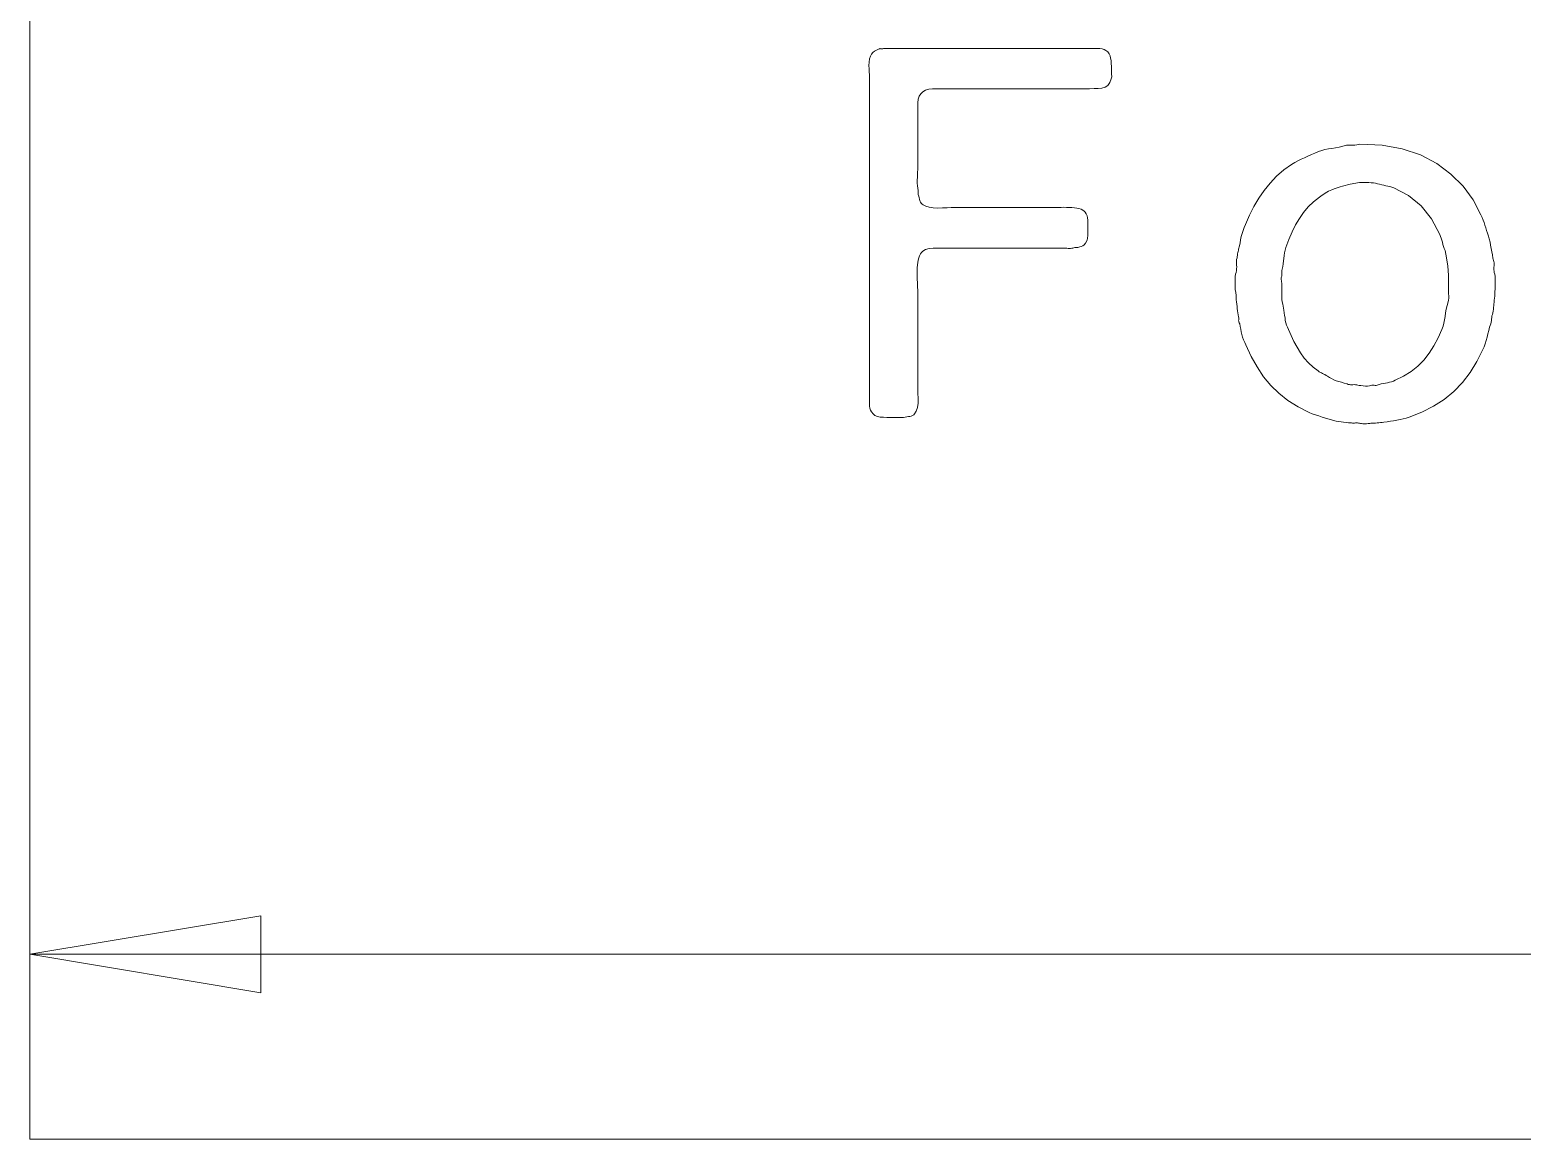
# Model space of a CAD drawing. Header units: millimetres. Extents: x 0 to 57, y -3 to 20.
# Drawn here: x 0 to 16.14, y 0 to 12 of the extents above; entities that cross this region are included whole.
import ezdxf

# ---------------------------------------------------------------- set-up
doc = ezdxf.new("R2010")
doc.units = ezdxf.units.MM
doc.layers.add('Engrave', color=7, linetype='CONTINUOUS', lineweight=0)
doc.layers.add('Outer_Cut', color=1, linetype='CONTINUOUS', lineweight=0)

msp = doc.modelspace()

# ---------------------------------------------------------------- linework, layer by layer
at = {"layer": 'Engrave'}
for p, q in [((9.161, 11.782), (9.19, 11.794)), ((9.19, 11.794), (9.195, 11.796)), ((9.19, 11.794), (9.19, 11.794)), ((9.19, 11.794), (9.19, 11.794)), ((9.195, 11.796), (9.201, 11.797)), ((9.201, 11.797), (9.206, 11.796)), ((9.206, 11.796), (9.212, 11.794)), ((9.212, 11.794), (9.22, 11.795)), ((9.212, 11.794), (9.212, 11.794)), ((9.212, 11.794), (9.212, 11.794)), ((9.22, 11.795), (9.228, 11.796)), ((9.228, 11.796), (9.234, 11.798)), ((9.234, 11.798), (9.24, 11.8)), ((9.24, 11.8), (10.974, 11.8)), ((10.974, 11.8), (11.428, 11.8)), ((11.428, 11.8), (11.428, 11.8)), ((11.428, 11.8), (11.428, 11.8)), ((11.428, 11.8), (11.459, 11.8)), ((11.459, 11.8), (11.488, 11.8)), ((11.488, 11.8), (11.517, 11.8)), ((11.517, 11.8), (11.546, 11.8)), ((11.546, 11.8), (11.546, 11.8)), ((11.546, 11.8), (11.546, 11.8)), ((11.546, 11.8), (11.575, 11.799)), ((11.575, 11.799), (11.601, 11.794)), ((11.601, 11.794), (11.623, 11.787)), ((11.623, 11.787), (11.641, 11.778)), ((9.077, 11.615), (9.079, 11.652)), ((9.079, 11.652), (9.084, 11.685)), ((9.084, 11.685), (9.093, 11.714)), ((9.093, 11.714), (9.105, 11.738)), ((9.105, 11.738), (9.119, 11.754)), ((9.105, 11.738), (9.105, 11.738)), ((9.105, 11.738), (9.105, 11.738)), ((9.119, 11.754), (9.138, 11.769)), ((9.138, 11.769), (9.161, 11.782)), ((11.641, 11.778), (11.641, 11.778)), ((11.641, 11.778), (11.641, 11.778)), ((11.641, 11.778), (11.661, 11.762)), ((11.661, 11.762), (11.676, 11.742)), ((11.676, 11.742), (11.686, 11.72)), ((11.686, 11.72), (11.692, 11.693)), ((11.692, 11.693), (11.692, 11.693)), ((11.692, 11.693), (11.692, 11.693)), ((11.692, 11.693), (11.697, 11.667)), ((11.697, 11.667), (11.7, 11.637)), ((11.7, 11.637), (11.702, 11.605)), ((9.08, 11.579), (9.077, 11.615)), ((9.077, 11.615), (9.077, 11.615)), ((9.077, 11.615), (9.077, 11.615)), ((9.082, 11.545), (9.08, 11.579)), ((9.083, 11.512), (9.082, 11.545)), ((9.083, 11.48), (9.083, 11.512)), ((9.083, 10.874), (9.083, 11.48)), ((9.083, 11.48), (9.083, 11.48)), ((9.083, 11.48), (9.083, 11.48)), ((11.697, 11.469), (11.683, 11.429)), ((11.702, 11.48), (11.697, 11.469)), ((11.697, 11.469), (11.697, 11.469)), ((11.697, 11.469), (11.697, 11.469)), ((11.702, 11.605), (11.703, 11.57)), ((11.704, 11.491), (11.702, 11.48)), ((11.703, 11.57), (11.703, 11.57)), ((11.703, 11.57), (11.703, 11.57)), ((11.703, 11.57), (11.703, 11.556)), ((11.703, 11.556), (11.703, 11.542)), ((11.703, 11.542), (11.703, 11.528)), ((11.703, 11.528), (11.703, 11.514)), ((11.703, 11.514), (11.703, 11.514)), ((11.703, 11.514), (11.703, 11.514)), ((11.703, 11.514), (11.705, 11.503)), ((11.705, 11.503), (11.704, 11.491)), ((9.638, 11.309), (9.622, 11.282)), ((9.661, 11.329), (9.638, 11.309)), ((9.689, 11.346), (9.661, 11.329)), ((9.661, 11.329), (9.661, 11.329)), ((9.661, 11.329), (9.661, 11.329)), ((9.724, 11.357), (9.689, 11.346)), ((9.765, 11.362), (9.724, 11.357)), ((9.812, 11.362), (9.765, 11.362)), ((9.862, 11.362), (9.812, 11.362)), ((9.812, 11.362), (9.812, 11.362)), ((9.812, 11.362), (9.812, 11.362)), ((9.911, 11.362), (9.862, 11.362)), ((9.958, 11.362), (9.911, 11.362)), ((10.003, 11.362), (9.958, 11.362)), ((10.828, 11.362), (10.003, 11.362)), ((10.003, 11.362), (10.003, 11.362)), ((10.003, 11.362), (10.003, 11.362)), ((11.411, 11.362), (10.828, 11.362)), ((11.465, 11.363), (11.411, 11.362)), ((11.514, 11.364), (11.465, 11.363)), ((11.557, 11.366), (11.514, 11.364)), ((11.596, 11.368), (11.557, 11.366)), ((11.632, 11.379), (11.596, 11.368)), ((11.596, 11.368), (11.596, 11.368)), ((11.596, 11.368), (11.596, 11.368)), ((11.661, 11.399), (11.632, 11.379)), ((11.683, 11.429), (11.661, 11.399)), ((9.61, 11.25), (9.605, 11.211)), ((9.605, 11.211), (9.605, 11.211)), ((9.605, 11.211), (9.605, 11.211)), ((9.605, 11.211), (9.605, 11.169)), ((9.605, 11.169), (9.605, 11.127)), ((9.622, 11.282), (9.61, 11.25)), ((9.605, 11.127), (9.605, 11.085)), ((9.605, 11.085), (9.605, 11.043)), ((9.605, 11.043), (9.605, 10.487)), ((9.083, 8.529), (9.083, 10.874)), ((13.864, 10.65), (13.902, 10.667)), ((13.902, 10.667), (13.941, 10.684)), ((13.941, 10.684), (13.976, 10.696)), ((13.941, 10.684), (13.941, 10.684)), ((13.941, 10.684), (13.941, 10.684)), ((13.976, 10.696), (14.011, 10.706)), ((14.011, 10.706), (14.049, 10.713)), ((14.049, 10.713), (14.087, 10.717)), ((14.087, 10.717), (14.126, 10.724)), ((14.087, 10.717), (14.087, 10.717)), ((14.087, 10.717), (14.087, 10.717)), ((14.126, 10.724), (14.166, 10.731)), ((14.166, 10.731), (14.205, 10.74)), ((14.205, 10.74), (14.244, 10.751)), ((14.244, 10.751), (14.244, 10.751)), ((14.244, 10.751), (14.244, 10.751)), ((14.244, 10.751), (14.263, 10.751)), ((14.263, 10.751), (14.282, 10.751)), ((14.282, 10.751), (14.3, 10.751)), ((14.3, 10.751), (14.317, 10.751)), ((14.317, 10.751), (14.336, 10.754)), ((14.317, 10.751), (14.317, 10.751)), ((14.317, 10.751), (14.317, 10.751)), ((14.336, 10.754), (14.355, 10.757)), ((14.355, 10.757), (14.373, 10.759)), ((14.373, 10.759), (14.39, 10.762)), ((14.39, 10.762), (14.39, 10.762)), ((14.39, 10.762), (14.39, 10.762)), ((14.39, 10.762), (14.629, 10.751)), ((14.629, 10.751), (14.847, 10.713)), ((14.847, 10.713), (15.044, 10.647)), ((13.566, 10.484), (13.65, 10.543)), ((13.65, 10.543), (13.684, 10.565)), ((13.65, 10.543), (13.65, 10.543)), ((13.65, 10.543), (13.65, 10.543)), ((13.684, 10.565), (13.718, 10.584)), ((13.718, 10.584), (13.754, 10.601)), ((13.754, 10.601), (13.79, 10.616)), ((13.79, 10.616), (13.827, 10.633)), ((13.79, 10.616), (13.79, 10.616)), ((13.79, 10.616), (13.79, 10.616)), ((13.827, 10.633), (13.864, 10.65)), ((15.044, 10.647), (15.22, 10.555)), ((15.22, 10.555), (15.22, 10.555)), ((15.22, 10.555), (15.22, 10.555)), ((15.22, 10.555), (15.374, 10.44)), ((9.602, 10.407), (9.599, 10.375)), ((9.599, 10.375), (9.599, 10.375)), ((9.599, 10.375), (9.599, 10.375)), ((9.599, 10.375), (9.6, 10.343)), ((9.6, 10.343), (9.602, 10.313)), ((9.603, 10.437), (9.602, 10.407)), ((9.604, 10.463), (9.603, 10.437)), ((9.605, 10.487), (9.604, 10.463)), ((9.605, 10.487), (9.605, 10.487)), ((9.605, 10.487), (9.605, 10.487)), ((13.352, 10.263), (13.417, 10.343)), ((13.417, 10.343), (13.488, 10.417)), ((13.488, 10.417), (13.566, 10.484)), ((14.384, 10.347), (14.283, 10.33)), ((14.41, 10.347), (14.384, 10.347)), ((14.435, 10.347), (14.41, 10.347)), ((14.46, 10.347), (14.435, 10.347)), ((14.485, 10.347), (14.46, 10.347)), ((14.51, 10.346), (14.485, 10.347)), ((14.485, 10.347), (14.485, 10.347)), ((14.485, 10.347), (14.485, 10.347)), ((14.535, 10.344), (14.51, 10.346)), ((14.558, 10.341), (14.535, 10.344)), ((14.581, 10.336), (14.558, 10.341)), ((14.603, 10.33), (14.581, 10.336)), ((14.581, 10.336), (14.581, 10.336)), ((14.581, 10.336), (14.581, 10.336)), ((15.374, 10.44), (15.505, 10.309)), ((9.602, 10.313), (9.605, 10.287)), ((9.605, 10.287), (9.61, 10.263)), ((9.61, 10.263), (9.61, 10.218)), ((9.61, 10.218), (9.61, 10.218)), ((9.61, 10.218), (9.61, 10.218)), ((9.61, 10.218), (9.616, 10.201)), ((9.616, 10.201), (9.62, 10.184)), ((9.62, 10.184), (9.624, 10.167)), ((13.243, 10.089), (13.295, 10.179)), ((13.295, 10.179), (13.352, 10.263)), ((13.352, 10.263), (13.352, 10.263)), ((13.352, 10.263), (13.352, 10.263)), ((13.952, 10.19), (13.888, 10.14)), ((13.967, 10.201), (13.952, 10.19)), ((13.952, 10.19), (13.952, 10.19)), ((13.952, 10.19), (13.952, 10.19)), ((13.982, 10.212), (13.967, 10.201)), ((13.998, 10.224), (13.982, 10.212)), ((14.014, 10.235), (13.998, 10.224)), ((14.031, 10.245), (14.014, 10.235)), ((14.014, 10.235), (14.014, 10.235)), ((14.014, 10.235), (14.014, 10.235)), ((14.049, 10.254), (14.031, 10.245)), ((14.068, 10.262), (14.049, 10.254)), ((14.087, 10.268), (14.068, 10.262)), ((14.11, 10.279), (14.087, 10.268)), ((14.087, 10.268), (14.087, 10.268)), ((14.087, 10.268), (14.087, 10.268)), ((14.132, 10.288), (14.11, 10.279)), ((14.154, 10.296), (14.132, 10.288)), ((14.177, 10.302), (14.154, 10.296)), ((14.202, 10.31), (14.177, 10.302)), ((14.177, 10.302), (14.177, 10.302)), ((14.177, 10.302), (14.177, 10.302)), ((14.229, 10.318), (14.202, 10.31)), ((14.256, 10.324), (14.229, 10.318)), ((14.283, 10.33), (14.256, 10.324)), ((14.283, 10.33), (14.283, 10.33)), ((14.283, 10.33), (14.283, 10.33)), ((14.626, 10.325), (14.603, 10.33)), ((14.648, 10.319), (14.626, 10.325)), ((14.671, 10.313), (14.648, 10.319)), ((14.693, 10.31), (14.671, 10.313)), ((14.671, 10.313), (14.671, 10.313)), ((14.671, 10.313), (14.671, 10.313)), ((14.714, 10.305), (14.693, 10.31)), ((14.735, 10.299), (14.714, 10.305)), ((14.755, 10.291), (14.735, 10.299)), ((14.914, 10.207), (14.755, 10.291)), ((14.755, 10.291), (14.755, 10.291)), ((14.755, 10.291), (14.755, 10.291)), ((15.051, 10.095), (14.914, 10.207)), ((15.505, 10.309), (15.613, 10.162)), ((9.624, 10.167), (9.627, 10.151)), ((9.627, 10.151), (9.627, 10.151)), ((9.627, 10.151), (9.627, 10.151)), ((9.627, 10.151), (9.634, 10.137)), ((9.634, 10.137), (9.643, 10.125)), ((9.643, 10.125), (9.654, 10.115)), ((9.654, 10.115), (9.666, 10.106)), ((9.666, 10.106), (9.666, 10.106)), ((9.666, 10.106), (9.666, 10.106)), ((9.666, 10.106), (9.695, 10.091)), ((9.695, 10.091), (9.731, 10.081)), ((9.731, 10.081), (9.774, 10.074)), ((9.774, 10.074), (9.824, 10.072)), ((9.824, 10.072), (9.875, 10.075)), ((9.824, 10.072), (9.824, 10.072)), ((9.824, 10.072), (9.824, 10.072)), ((9.875, 10.075), (9.923, 10.076)), ((9.923, 10.076), (9.968, 10.077)), ((9.968, 10.077), (10.009, 10.078)), ((10.009, 10.078), (11.019, 10.078)), ((11.019, 10.078), (11.019, 10.078)), ((11.019, 10.078), (11.019, 10.078)), ((11.019, 10.078), (11.044, 10.078)), ((11.044, 10.078), (11.07, 10.078)), ((11.07, 10.078), (11.097, 10.078)), ((11.097, 10.078), (11.125, 10.078)), ((11.125, 10.078), (11.156, 10.08)), ((11.125, 10.078), (11.125, 10.078)), ((11.125, 10.078), (11.125, 10.078)), ((11.156, 10.08), (11.185, 10.081)), ((11.185, 10.081), (11.215, 10.08)), ((11.215, 10.08), (11.243, 10.078)), ((11.243, 10.078), (11.243, 10.078)), ((11.243, 10.078), (11.243, 10.078)), ((11.243, 10.078), (11.273, 10.077)), ((11.273, 10.077), (11.3, 10.075)), ((11.3, 10.075), (11.326, 10.071)), ((11.326, 10.071), (11.35, 10.066)), ((11.35, 10.066), (11.35, 10.066)), ((11.35, 10.066), (11.35, 10.066)), ((11.35, 10.066), (11.373, 10.06)), ((11.373, 10.06), (11.392, 10.051)), ((11.392, 10.051), (11.406, 10.04)), ((11.406, 10.04), (11.417, 10.027)), ((11.417, 10.027), (11.417, 10.027)), ((11.417, 10.027), (11.417, 10.027)), ((11.417, 10.027), (11.429, 10.009)), ((13.194, 9.994), (13.243, 10.089)), ((13.779, 10.025), (13.734, 9.96)), ((13.83, 10.085), (13.779, 10.025)), ((13.888, 10.14), (13.83, 10.085)), ((15.164, 9.954), (15.051, 10.095)), ((15.613, 10.162), (15.697, 9.999)), ((11.429, 10.009), (11.438, 9.989)), ((11.438, 9.989), (11.443, 9.967)), ((11.443, 9.967), (11.445, 9.943)), ((11.445, 9.943), (11.445, 9.943)), ((11.445, 9.943), (11.445, 9.943)), ((11.445, 9.943), (11.445, 9.917)), ((11.445, 9.917), (11.445, 9.89)), ((11.445, 9.89), (11.445, 9.861)), ((11.445, 9.861), (11.445, 9.831)), ((13.125, 9.829), (13.137, 9.861)), ((13.137, 9.861), (13.15, 9.893)), ((13.15, 9.893), (13.194, 9.994)), ((13.15, 9.893), (13.15, 9.893)), ((13.15, 9.893), (13.15, 9.893)), ((13.693, 9.89), (13.655, 9.814)), ((13.734, 9.96), (13.693, 9.89)), ((13.734, 9.96), (13.734, 9.96)), ((13.734, 9.96), (13.734, 9.96)), ((15.254, 9.786), (15.164, 9.954)), ((15.697, 9.999), (15.697, 9.999)), ((15.697, 9.999), (15.697, 9.999)), ((15.697, 9.999), (15.711, 9.971)), ((15.711, 9.971), (15.722, 9.943)), ((15.722, 9.943), (15.733, 9.915)), ((15.733, 9.915), (15.742, 9.887)), ((15.742, 9.887), (15.742, 9.887)), ((15.742, 9.887), (15.742, 9.887)), ((15.742, 9.887), (15.751, 9.859)), ((15.751, 9.859), (15.76, 9.829)), ((11.421, 9.694), (11.407, 9.675)), ((11.434, 9.719), (11.421, 9.694)), ((11.439, 9.73), (11.434, 9.719)), ((11.434, 9.719), (11.434, 9.719)), ((11.434, 9.719), (11.434, 9.719)), ((11.442, 9.742), (11.439, 9.73)), ((11.444, 9.755), (11.442, 9.742)), ((11.445, 9.769), (11.444, 9.755)), ((11.445, 9.831), (11.445, 9.831)), ((11.445, 9.831), (11.445, 9.831)), ((11.445, 9.831), (11.445, 9.814)), ((11.445, 9.814), (11.445, 9.799)), ((11.445, 9.799), (11.445, 9.784)), ((11.445, 9.784), (11.445, 9.769)), ((11.445, 9.769), (11.445, 9.769)), ((11.445, 9.769), (11.445, 9.769)), ((13.085, 9.663), (13.093, 9.696)), ((13.093, 9.696), (13.099, 9.73)), ((13.099, 9.73), (13.105, 9.764)), ((13.105, 9.764), (13.114, 9.797)), ((13.105, 9.764), (13.105, 9.764)), ((13.105, 9.764), (13.105, 9.764)), ((13.114, 9.797), (13.125, 9.829)), ((13.62, 9.733), (13.588, 9.646)), ((13.655, 9.814), (13.62, 9.733)), ((15.262, 9.766), (15.254, 9.786)), ((15.254, 9.786), (15.254, 9.786)), ((15.254, 9.786), (15.254, 9.786)), ((15.269, 9.745), (15.262, 9.766)), ((15.276, 9.724), (15.269, 9.745)), ((15.282, 9.702), (15.276, 9.724)), ((15.288, 9.679), (15.282, 9.702)), ((15.282, 9.702), (15.282, 9.702)), ((15.282, 9.702), (15.282, 9.702)), ((15.76, 9.829), (15.771, 9.8)), ((15.771, 9.8), (15.781, 9.769)), ((15.781, 9.769), (15.781, 9.769)), ((15.781, 9.769), (15.781, 9.769)), ((15.781, 9.769), (15.789, 9.738)), ((15.789, 9.738), (15.797, 9.705)), ((15.797, 9.705), (15.803, 9.67)), ((9.616, 9.534), (9.611, 9.51)), ((9.625, 9.557), (9.616, 9.534)), ((9.616, 9.534), (9.616, 9.534)), ((9.616, 9.534), (9.616, 9.534)), ((9.636, 9.577), (9.625, 9.557)), ((9.648, 9.593), (9.636, 9.577)), ((9.661, 9.606), (9.648, 9.593)), ((9.69, 9.623), (9.661, 9.606)), ((9.661, 9.606), (9.661, 9.606)), ((9.661, 9.606), (9.661, 9.606)), ((9.728, 9.635), (9.69, 9.623)), ((9.774, 9.64), (9.728, 9.635)), ((9.829, 9.64), (9.774, 9.64)), ((9.889, 9.64), (9.829, 9.64)), ((9.829, 9.64), (9.829, 9.64)), ((9.829, 9.64), (9.829, 9.64)), ((9.944, 9.64), (9.889, 9.64)), ((9.995, 9.64), (9.944, 9.64)), ((10.042, 9.64), (9.995, 9.64)), ((10.99, 9.64), (10.042, 9.64)), ((10.042, 9.64), (10.042, 9.64)), ((10.042, 9.64), (10.042, 9.64)), ((11.187, 9.64), (10.99, 9.64)), ((11.198, 9.64), (11.187, 9.64)), ((11.209, 9.639), (11.198, 9.64)), ((11.22, 9.637), (11.209, 9.639)), ((11.232, 9.635), (11.22, 9.637)), ((11.245, 9.635), (11.232, 9.635)), ((11.232, 9.635), (11.232, 9.635)), ((11.232, 9.635), (11.232, 9.635)), ((11.258, 9.636), (11.245, 9.635)), ((11.271, 9.638), (11.258, 9.636)), ((11.282, 9.64), (11.271, 9.638)), ((11.296, 9.643), (11.282, 9.64)), ((11.282, 9.64), (11.282, 9.64)), ((11.282, 9.64), (11.282, 9.64)), ((11.307, 9.644), (11.296, 9.643)), ((11.318, 9.645), (11.307, 9.644)), ((11.327, 9.646), (11.318, 9.645)), ((11.338, 9.646), (11.327, 9.646)), ((11.327, 9.646), (11.327, 9.646)), ((11.327, 9.646), (11.327, 9.646)), ((11.35, 9.649), (11.338, 9.646)), ((11.361, 9.652), (11.35, 9.649)), ((11.372, 9.657), (11.361, 9.652)), ((11.391, 9.663), (11.372, 9.657)), ((11.372, 9.657), (11.372, 9.657)), ((11.372, 9.657), (11.372, 9.657)), ((11.407, 9.675), (11.391, 9.663)), ((13.056, 9.514), (13.06, 9.534)), ((13.06, 9.534), (13.063, 9.547)), ((13.06, 9.534), (13.06, 9.534)), ((13.06, 9.534), (13.06, 9.534)), ((13.063, 9.547), (13.065, 9.559)), ((13.065, 9.559), (13.066, 9.569)), ((13.066, 9.578), (13.069, 9.59)), ((13.066, 9.569), (13.066, 9.578)), ((13.066, 9.578), (13.066, 9.578)), ((13.066, 9.578), (13.066, 9.578)), ((13.069, 9.59), (13.072, 9.602)), ((13.072, 9.602), (13.075, 9.615)), ((13.075, 9.615), (13.077, 9.629)), ((13.077, 9.629), (13.085, 9.663)), ((13.077, 9.629), (13.077, 9.629)), ((13.077, 9.629), (13.077, 9.629)), ((13.565, 9.528), (13.562, 9.5)), ((13.569, 9.558), (13.565, 9.528)), ((13.565, 9.528), (13.565, 9.528)), ((13.565, 9.528), (13.565, 9.528)), ((13.574, 9.588), (13.569, 9.558)), ((13.58, 9.617), (13.574, 9.588)), ((13.588, 9.646), (13.58, 9.617)), ((13.588, 9.646), (13.588, 9.646)), ((13.588, 9.646), (13.588, 9.646)), ((15.295, 9.657), (15.288, 9.679)), ((15.302, 9.635), (15.295, 9.657)), ((15.31, 9.612), (15.302, 9.635)), ((15.327, 9.532), (15.31, 9.612)), ((15.31, 9.612), (15.31, 9.612)), ((15.31, 9.612), (15.31, 9.612)), ((15.34, 9.444), (15.327, 9.532)), ((15.803, 9.67), (15.809, 9.635)), ((15.809, 9.635), (15.809, 9.635)), ((15.809, 9.635), (15.809, 9.635)), ((15.809, 9.635), (15.815, 9.6)), ((15.815, 9.6), (15.822, 9.566)), ((15.822, 9.566), (15.829, 9.53)), ((15.829, 9.53), (15.837, 9.494)), ((9.602, 9.457), (9.599, 9.427)), ((9.599, 9.427), (9.599, 9.427)), ((9.599, 9.427), (9.599, 9.427)), ((9.599, 9.427), (9.599, 9.396)), ((9.599, 9.396), (9.599, 9.364)), ((9.606, 9.484), (9.602, 9.457)), ((9.611, 9.51), (9.606, 9.484)), ((13.044, 9.357), (13.049, 9.376)), ((13.049, 9.376), (13.054, 9.396)), ((13.049, 9.376), (13.049, 9.376)), ((13.049, 9.376), (13.049, 9.376)), ((13.053, 9.494), (13.056, 9.514)), ((13.053, 9.475), (13.053, 9.494)), ((13.055, 9.455), (13.053, 9.475)), ((13.054, 9.396), (13.056, 9.416)), ((13.057, 9.435), (13.055, 9.455)), ((13.055, 9.455), (13.055, 9.455)), ((13.055, 9.455), (13.055, 9.455)), ((13.056, 9.416), (13.057, 9.435)), ((13.544, 9.381), (13.543, 9.361)), ((13.546, 9.397), (13.544, 9.381)), ((13.549, 9.41), (13.546, 9.397)), ((13.554, 9.441), (13.549, 9.41)), ((13.549, 9.41), (13.549, 9.41)), ((13.549, 9.41), (13.549, 9.41)), ((13.558, 9.47), (13.554, 9.441)), ((13.562, 9.5), (13.558, 9.47)), ((15.347, 9.347), (15.34, 9.444)), ((15.837, 9.494), (15.837, 9.494)), ((15.837, 9.494), (15.837, 9.494)), ((15.837, 9.494), (15.84, 9.48)), ((15.84, 9.449), (15.837, 9.433)), ((15.837, 9.433), (15.837, 9.433)), ((15.837, 9.433), (15.837, 9.433)), ((15.837, 9.433), (15.838, 9.419)), ((15.838, 9.419), (15.839, 9.404)), ((15.839, 9.404), (15.841, 9.39)), ((15.84, 9.48), (15.84, 9.465)), ((15.84, 9.465), (15.84, 9.449)), ((15.841, 9.39), (15.843, 9.376)), ((15.843, 9.376), (15.843, 9.376)), ((15.843, 9.376), (15.843, 9.376)), ((15.843, 9.376), (15.848, 9.357)), ((9.599, 9.364), (9.599, 9.331)), ((9.599, 9.331), (9.599, 9.298)), ((9.599, 9.298), (9.599, 9.298)), ((9.599, 9.298), (9.599, 9.298)), ((9.599, 9.298), (9.602, 9.268)), ((9.602, 9.268), (9.603, 9.239)), ((9.603, 9.239), (9.604, 9.212)), ((9.604, 9.212), (9.605, 9.186)), ((13.038, 9.27), (13.039, 9.304)), ((13.038, 9.239), (13.038, 9.27)), ((13.038, 9.27), (13.038, 9.27)), ((13.038, 9.27), (13.038, 9.27)), ((13.039, 9.212), (13.038, 9.239)), ((13.039, 9.304), (13.041, 9.333)), ((13.041, 9.191), (13.039, 9.212)), ((13.041, 9.333), (13.044, 9.357)), ((13.538, 9.309), (13.537, 9.298)), ((13.537, 9.298), (13.537, 9.298)), ((13.537, 9.298), (13.537, 9.298)), ((13.537, 9.298), (13.54, 9.286)), ((13.539, 9.319), (13.538, 9.309)), ((13.54, 9.328), (13.539, 9.319)), ((13.543, 9.337), (13.54, 9.328)), ((13.54, 9.286), (13.542, 9.274)), ((13.542, 9.274), (13.543, 9.261)), ((13.543, 9.361), (13.543, 9.337)), ((13.543, 9.337), (13.543, 9.337)), ((13.543, 9.337), (13.543, 9.337)), ((13.543, 9.261), (13.543, 9.247)), ((13.543, 9.247), (13.543, 9.247)), ((13.543, 9.247), (13.543, 9.247)), ((13.543, 9.247), (13.543, 9.219)), ((13.543, 9.219), (13.543, 9.191)), ((15.349, 9.242), (15.347, 9.347)), ((15.349, 9.219), (15.349, 9.242)), ((15.349, 9.242), (15.349, 9.242)), ((15.349, 9.242), (15.349, 9.242)), ((15.349, 9.196), (15.349, 9.219)), ((15.848, 9.357), (15.852, 9.333)), ((15.853, 9.212), (15.851, 9.191)), ((15.852, 9.333), (15.854, 9.304)), ((15.854, 9.239), (15.853, 9.212)), ((15.854, 9.304), (15.854, 9.27)), ((15.854, 9.27), (15.854, 9.27)), ((15.854, 9.27), (15.854, 9.27)), ((15.854, 9.27), (15.854, 9.239)), ((9.605, 9.186), (9.605, 8.221)), ((13.044, 9.174), (13.041, 9.191)), ((13.046, 9.161), (13.044, 9.174)), ((13.044, 9.174), (13.044, 9.174)), ((13.044, 9.174), (13.044, 9.174)), ((13.048, 9.148), (13.046, 9.161)), ((13.049, 9.136), (13.048, 9.148)), ((13.049, 9.124), (13.049, 9.136)), ((13.049, 9.115), (13.049, 9.124)), ((13.049, 9.124), (13.049, 9.124)), ((13.049, 9.124), (13.049, 9.124)), ((13.049, 9.104), (13.049, 9.115)), ((13.049, 9.092), (13.049, 9.104)), ((13.049, 9.079), (13.049, 9.092)), ((13.054, 9.056), (13.049, 9.079)), ((13.049, 9.079), (13.049, 9.079)), ((13.049, 9.079), (13.049, 9.079)), ((13.058, 9.033), (13.054, 9.056)), ((13.543, 9.191), (13.543, 9.163)), ((13.543, 9.163), (13.543, 9.135)), ((13.543, 9.135), (13.543, 9.135)), ((13.543, 9.135), (13.543, 9.135)), ((13.543, 9.135), (13.544, 9.108)), ((13.544, 9.108), (13.546, 9.082)), ((13.546, 9.082), (13.549, 9.057)), ((13.549, 9.057), (13.554, 9.034)), ((15.333, 9.017), (15.344, 9.057)), ((15.344, 9.057), (15.348, 9.077)), ((15.344, 9.057), (15.344, 9.057)), ((15.344, 9.057), (15.344, 9.057)), ((15.348, 9.077), (15.351, 9.099)), ((15.349, 9.171), (15.349, 9.196)), ((15.349, 9.146), (15.349, 9.171)), ((15.351, 9.122), (15.349, 9.146)), ((15.349, 9.146), (15.349, 9.146)), ((15.349, 9.146), (15.349, 9.146)), ((15.351, 9.099), (15.351, 9.122)), ((15.84, 9.054), (15.837, 9.034)), ((15.843, 9.075), (15.84, 9.054)), ((15.846, 9.096), (15.843, 9.075)), ((15.849, 9.118), (15.846, 9.096)), ((15.851, 9.191), (15.849, 9.174)), ((15.849, 9.174), (15.849, 9.118)), ((15.849, 9.118), (15.849, 9.118)), ((15.849, 9.118), (15.849, 9.118)), ((13.06, 9.009), (13.058, 9.033)), ((13.06, 8.984), (13.06, 9.009)), ((13.064, 8.961), (13.06, 8.984)), ((13.06, 8.984), (13.06, 8.984)), ((13.06, 8.984), (13.06, 8.984)), ((13.067, 8.939), (13.064, 8.961)), ((13.072, 8.916), (13.067, 8.939)), ((13.077, 8.894), (13.072, 8.916)), ((13.079, 8.883), (13.077, 8.894)), ((13.077, 8.894), (13.077, 8.894)), ((13.077, 8.894), (13.077, 8.894)), ((13.08, 8.873), (13.079, 8.883)), ((13.554, 9.034), (13.565, 8.967)), ((13.565, 8.967), (13.565, 8.967)), ((13.565, 8.967), (13.565, 8.967)), ((13.565, 8.967), (13.571, 8.939)), ((13.571, 8.939), (13.575, 8.911)), ((13.575, 8.911), (13.579, 8.883)), ((13.579, 8.883), (13.582, 8.855)), ((15.306, 8.863), (15.31, 8.9)), ((15.31, 8.9), (15.316, 8.939)), ((15.31, 8.9), (15.31, 8.9)), ((15.31, 8.9), (15.31, 8.9)), ((15.316, 8.939), (15.324, 8.978)), ((15.324, 8.978), (15.333, 9.017)), ((15.815, 8.888), (15.814, 8.872)), ((15.818, 8.905), (15.815, 8.888)), ((15.815, 8.888), (15.815, 8.888)), ((15.815, 8.888), (15.815, 8.888)), ((15.822, 8.922), (15.818, 8.905)), ((15.827, 8.939), (15.822, 8.922)), ((15.832, 8.956), (15.827, 8.939)), ((15.834, 8.977), (15.832, 8.956)), ((15.832, 8.956), (15.832, 8.956)), ((15.832, 8.956), (15.832, 8.956)), ((15.836, 8.998), (15.834, 8.977)), ((15.837, 9.017), (15.836, 8.998)), ((15.837, 9.034), (15.837, 9.034)), ((15.837, 9.034), (15.837, 9.034)), ((15.837, 9.034), (15.837, 9.017)), ((13.077, 8.855), (13.079, 8.863)), ((13.078, 8.848), (13.077, 8.855)), ((13.077, 8.855), (13.077, 8.855)), ((13.077, 8.855), (13.077, 8.855)), ((13.08, 8.841), (13.078, 8.848)), ((13.079, 8.863), (13.08, 8.873)), ((13.084, 8.832), (13.08, 8.841)), ((13.089, 8.821), (13.084, 8.832)), ((13.094, 8.791), (13.089, 8.821)), ((13.089, 8.821), (13.089, 8.821)), ((13.089, 8.821), (13.089, 8.821)), ((13.1, 8.761), (13.094, 8.791)), ((13.105, 8.732), (13.1, 8.761)), ((13.111, 8.703), (13.105, 8.732)), ((13.582, 8.855), (13.582, 8.855)), ((13.582, 8.855), (13.582, 8.855)), ((13.582, 8.855), (13.589, 8.83)), ((13.589, 8.83), (13.596, 8.806)), ((13.596, 8.806), (13.605, 8.782)), ((13.605, 8.782), (13.616, 8.759)), ((13.616, 8.759), (13.616, 8.759)), ((13.616, 8.759), (13.616, 8.759)), ((13.616, 8.759), (13.645, 8.693)), ((15.235, 8.667), (15.276, 8.759)), ((15.276, 8.759), (15.289, 8.793)), ((15.276, 8.759), (15.276, 8.759)), ((15.276, 8.759), (15.276, 8.759)), ((15.289, 8.793), (15.299, 8.828)), ((15.299, 8.828), (15.306, 8.863)), ((15.783, 8.748), (15.773, 8.712)), ((15.793, 8.785), (15.783, 8.748)), ((15.804, 8.821), (15.793, 8.785)), ((15.809, 8.838), (15.804, 8.821)), ((15.804, 8.821), (15.804, 8.821)), ((15.804, 8.821), (15.804, 8.821)), ((15.812, 8.855), (15.809, 8.838)), ((15.814, 8.872), (15.812, 8.855)), ((13.12, 8.675), (13.111, 8.703)), ((13.111, 8.703), (13.111, 8.703)), ((13.111, 8.703), (13.111, 8.703)), ((13.131, 8.647), (13.12, 8.675)), ((13.143, 8.619), (13.131, 8.647)), ((13.156, 8.591), (13.143, 8.619)), ((13.213, 8.467), (13.156, 8.591)), ((13.156, 8.591), (13.156, 8.591)), ((13.156, 8.591), (13.156, 8.591)), ((13.645, 8.693), (13.676, 8.629)), ((13.676, 8.629), (13.71, 8.567)), ((13.71, 8.567), (13.745, 8.507)), ((15.137, 8.502), (15.188, 8.581)), ((15.188, 8.581), (15.235, 8.667)), ((15.733, 8.572), (15.72, 8.541)), ((15.745, 8.605), (15.733, 8.572)), ((15.755, 8.639), (15.745, 8.605)), ((15.765, 8.675), (15.755, 8.639)), ((15.773, 8.712), (15.765, 8.675)), ((15.765, 8.675), (15.765, 8.675)), ((15.765, 8.675), (15.765, 8.675)), ((9.083, 8.081), (9.083, 8.529)), ((13.276, 8.353), (13.213, 8.467)), ((13.745, 8.507), (13.745, 8.507)), ((13.745, 8.507), (13.745, 8.507)), ((13.745, 8.507), (13.786, 8.45)), ((13.786, 8.45), (13.832, 8.399)), ((13.832, 8.399), (13.882, 8.352)), ((15.017, 8.362), (15.08, 8.428)), ((15.08, 8.428), (15.137, 8.502)), ((15.08, 8.428), (15.08, 8.428)), ((15.08, 8.428), (15.08, 8.428)), ((15.656, 8.411), (15.582, 8.292)), ((15.72, 8.541), (15.656, 8.411)), ((15.72, 8.541), (15.72, 8.541)), ((15.72, 8.541), (15.72, 8.541)), ((13.347, 8.248), (13.276, 8.353)), ((13.425, 8.153), (13.347, 8.248)), ((13.882, 8.352), (13.936, 8.311)), ((13.936, 8.311), (13.936, 8.311)), ((13.936, 8.311), (13.936, 8.311)), ((13.936, 8.311), (13.949, 8.302)), ((13.949, 8.302), (13.962, 8.295)), ((13.962, 8.295), (13.975, 8.288)), ((13.975, 8.288), (13.986, 8.282)), ((13.986, 8.282), (13.986, 8.282)), ((13.986, 8.282), (13.986, 8.282)), ((13.986, 8.282), (13.998, 8.277)), ((13.998, 8.277), (14.01, 8.27)), ((14.01, 8.27), (14.023, 8.262)), ((14.023, 8.262), (14.037, 8.254)), ((14.037, 8.254), (14.037, 8.254)), ((14.037, 8.254), (14.037, 8.254)), ((14.037, 8.254), (14.059, 8.241)), ((14.059, 8.241), (14.083, 8.228)), ((14.772, 8.21), (14.862, 8.253)), ((14.862, 8.253), (14.944, 8.304)), ((14.944, 8.304), (15.017, 8.362)), ((15.582, 8.292), (15.499, 8.184)), ((9.083, 8.05), (9.083, 8.081)), ((9.605, 8.221), (9.605, 8.221)), ((9.605, 8.221), (9.605, 8.221)), ((9.605, 8.221), (9.605, 8.172)), ((9.605, 8.172), (9.606, 8.121)), ((9.606, 8.121), (9.608, 8.068)), ((13.512, 8.068), (13.425, 8.153)), ((13.425, 8.153), (13.425, 8.153)), ((13.425, 8.153), (13.425, 8.153)), ((14.083, 8.228), (14.107, 8.215)), ((14.107, 8.215), (14.132, 8.204)), ((14.132, 8.204), (14.132, 8.204)), ((14.132, 8.204), (14.132, 8.204)), ((14.132, 8.204), (14.16, 8.196)), ((14.16, 8.196), (14.19, 8.187)), ((14.19, 8.187), (14.219, 8.179)), ((14.219, 8.179), (14.25, 8.17)), ((14.25, 8.17), (14.25, 8.17)), ((14.25, 8.17), (14.25, 8.17)), ((14.25, 8.17), (14.263, 8.165)), ((14.263, 8.165), (14.276, 8.162)), ((14.276, 8.162), (14.289, 8.16)), ((14.289, 8.16), (14.3, 8.159)), ((14.3, 8.159), (14.314, 8.161)), ((14.3, 8.159), (14.3, 8.159)), ((14.3, 8.159), (14.3, 8.159)), ((14.314, 8.161), (14.328, 8.162)), ((14.328, 8.162), (14.342, 8.161)), ((14.342, 8.161), (14.356, 8.159)), ((14.356, 8.159), (14.356, 8.159)), ((14.356, 8.159), (14.356, 8.159)), ((14.356, 8.159), (14.367, 8.156)), ((14.367, 8.156), (14.382, 8.153)), ((14.382, 8.153), (14.401, 8.151)), ((14.401, 8.151), (14.424, 8.148)), ((14.424, 8.148), (14.424, 8.148)), ((14.424, 8.148), (14.424, 8.148)), ((14.424, 8.148), (14.45, 8.146)), ((14.45, 8.146), (14.473, 8.146)), ((14.473, 8.146), (14.492, 8.149)), ((14.492, 8.149), (14.508, 8.153)), ((14.508, 8.153), (14.519, 8.156)), ((14.508, 8.153), (14.508, 8.153)), ((14.508, 8.153), (14.508, 8.153)), ((14.519, 8.156), (14.53, 8.156)), ((14.53, 8.156), (14.542, 8.156)), ((14.542, 8.156), (14.553, 8.153)), ((14.553, 8.153), (14.564, 8.154)), ((14.553, 8.153), (14.553, 8.153)), ((14.553, 8.153), (14.553, 8.153)), ((14.564, 8.154), (14.575, 8.156)), ((14.575, 8.156), (14.586, 8.16)), ((14.586, 8.16), (14.598, 8.165)), ((14.598, 8.165), (14.62, 8.17)), ((14.598, 8.165), (14.598, 8.165)), ((14.598, 8.165), (14.598, 8.165)), ((14.62, 8.17), (14.643, 8.174)), ((14.643, 8.174), (14.665, 8.178)), ((14.665, 8.178), (14.687, 8.181)), ((14.687, 8.181), (14.71, 8.187)), ((14.687, 8.181), (14.687, 8.181)), ((14.687, 8.181), (14.687, 8.181)), ((14.71, 8.187), (14.731, 8.194)), ((14.731, 8.194), (14.752, 8.201)), ((14.752, 8.201), (14.772, 8.21)), ((14.772, 8.21), (14.772, 8.21)), ((14.772, 8.21), (14.772, 8.21)), ((15.406, 8.086), (15.302, 8.002)), ((15.499, 8.184), (15.406, 8.086)), ((15.406, 8.086), (15.406, 8.086)), ((15.406, 8.086), (15.406, 8.086)), ((9.083, 8.019), (9.083, 8.05)), ((9.083, 7.988), (9.083, 8.019)), ((9.083, 7.957), (9.083, 7.988)), ((9.084, 7.93), (9.083, 7.957)), ((9.083, 7.957), (9.083, 7.957)), ((9.083, 7.957), (9.083, 7.957)), ((9.089, 7.907), (9.084, 7.93)), ((9.603, 7.915), (9.59, 7.876)), ((9.61, 7.961), (9.603, 7.915)), ((9.608, 8.068), (9.61, 8.013)), ((9.61, 8.013), (9.61, 8.013)), ((9.61, 8.013), (9.61, 8.013)), ((9.61, 8.013), (9.61, 7.961)), ((13.61, 7.991), (13.512, 8.068)), ((13.72, 7.922), (13.61, 7.991)), ((13.84, 7.862), (13.72, 7.922)), ((15.187, 7.928), (15.06, 7.864)), ((15.302, 8.002), (15.187, 7.928)), ((9.096, 7.886), (9.089, 7.907)), ((9.105, 7.867), (9.096, 7.886)), ((9.122, 7.845), (9.105, 7.867)), ((9.105, 7.867), (9.105, 7.867)), ((9.105, 7.867), (9.105, 7.867)), ((9.143, 7.828), (9.122, 7.845)), ((9.17, 7.817), (9.143, 7.828)), ((9.201, 7.811), (9.17, 7.817)), ((9.235, 7.809), (9.201, 7.811)), ((9.201, 7.811), (9.201, 7.811)), ((9.201, 7.811), (9.201, 7.811)), ((9.271, 7.807), (9.235, 7.809)), ((9.308, 7.806), (9.271, 7.807)), ((9.347, 7.806), (9.308, 7.806)), ((9.453, 7.806), (9.347, 7.806)), ((9.347, 7.806), (9.347, 7.806)), ((9.347, 7.806), (9.347, 7.806)), ((9.47, 7.811), (9.453, 7.806)), ((9.487, 7.814), (9.47, 7.811)), ((9.504, 7.816), (9.487, 7.814)), ((9.521, 7.817), (9.504, 7.816)), ((9.536, 7.821), (9.521, 7.817)), ((9.521, 7.817), (9.521, 7.817)), ((9.521, 7.817), (9.521, 7.817)), ((9.55, 7.827), (9.536, 7.821)), ((9.562, 7.835), (9.55, 7.827)), ((9.571, 7.845), (9.562, 7.835)), ((9.59, 7.876), (9.571, 7.845)), ((9.571, 7.845), (9.571, 7.845)), ((9.571, 7.845), (9.571, 7.845)), ((13.874, 7.848), (13.84, 7.862)), ((13.84, 7.862), (13.84, 7.862)), ((13.84, 7.862), (13.84, 7.862)), ((13.909, 7.835), (13.874, 7.848)), ((13.944, 7.823), (13.909, 7.835)), ((13.981, 7.811), (13.944, 7.823)), ((14.017, 7.8), (13.981, 7.811)), ((13.981, 7.811), (13.981, 7.811)), ((13.981, 7.811), (13.981, 7.811)), ((14.055, 7.789), (14.017, 7.8)), ((14.093, 7.778), (14.055, 7.789)), ((14.132, 7.766), (14.093, 7.778)), ((14.267, 7.75), (14.132, 7.766)), ((14.132, 7.766), (14.132, 7.766)), ((14.132, 7.766), (14.132, 7.766)), ((14.3, 7.75), (14.267, 7.75)), ((14.309, 7.747), (14.3, 7.75)), ((14.34, 7.75), (14.329, 7.747)), ((14.351, 7.749), (14.34, 7.75)), ((14.34, 7.75), (14.34, 7.75)), ((14.34, 7.75), (14.34, 7.75)), ((14.575, 7.75), (14.558, 7.747)), ((14.594, 7.75), (14.575, 7.75)), ((14.575, 7.75), (14.575, 7.75)), ((14.575, 7.75), (14.575, 7.75)), ((14.613, 7.751), (14.594, 7.75)), ((14.631, 7.753), (14.613, 7.751)), ((14.648, 7.755), (14.631, 7.753)), ((14.684, 7.761), (14.648, 7.755)), ((14.648, 7.755), (14.648, 7.755)), ((14.648, 7.755), (14.648, 7.755)), ((14.72, 7.766), (14.684, 7.761)), ((14.754, 7.772), (14.72, 7.766)), ((14.788, 7.778), (14.754, 7.772)), ((14.824, 7.784), (14.788, 7.778)), ((14.788, 7.778), (14.788, 7.778)), ((14.788, 7.778), (14.788, 7.778)), ((14.859, 7.792), (14.824, 7.784)), ((14.891, 7.801), (14.859, 7.792)), ((14.923, 7.811), (14.891, 7.801)), ((15.06, 7.864), (14.923, 7.811)), ((14.923, 7.811), (14.923, 7.811)), ((14.923, 7.811), (14.923, 7.811)), ((14.319, 7.747), (14.309, 7.747)), ((14.329, 7.747), (14.319, 7.747)), ((14.362, 7.748), (14.351, 7.749)), ((14.373, 7.746), (14.362, 7.748)), ((14.384, 7.744), (14.373, 7.746)), ((14.394, 7.741), (14.384, 7.744)), ((14.384, 7.744), (14.384, 7.744)), ((14.384, 7.744), (14.384, 7.744)), ((14.407, 7.74), (14.394, 7.741)), ((14.422, 7.739), (14.407, 7.74)), ((14.441, 7.738), (14.422, 7.739)), ((14.462, 7.739), (14.441, 7.738)), ((14.441, 7.738), (14.441, 7.738)), ((14.441, 7.738), (14.441, 7.738)), ((14.48, 7.74), (14.462, 7.739)), ((14.495, 7.741), (14.48, 7.74)), ((14.508, 7.744), (14.495, 7.741)), ((14.525, 7.744), (14.508, 7.744)), ((14.508, 7.744), (14.508, 7.744)), ((14.508, 7.744), (14.508, 7.744)), ((14.542, 7.745), (14.525, 7.744)), ((14.558, 7.747), (14.542, 7.745)), ((0, 0.625), (0, 3.25)), ((0, 2), (2.5, 2.416)), ((2.5, 2.416), (2.5, 1.584)), ((0, 2), (54, 2)), ((2.5, 1.584), (0, 2))]:
    msp.add_line(p, q, dxfattribs=at)
at = {"layer": 'Outer_Cut'}
for p, q in [((0, 20), (0, 0)), ((0, 0), (54, 0))]:
    msp.add_line(p, q, dxfattribs=at)

doc.saveas('drawing.dxf')
